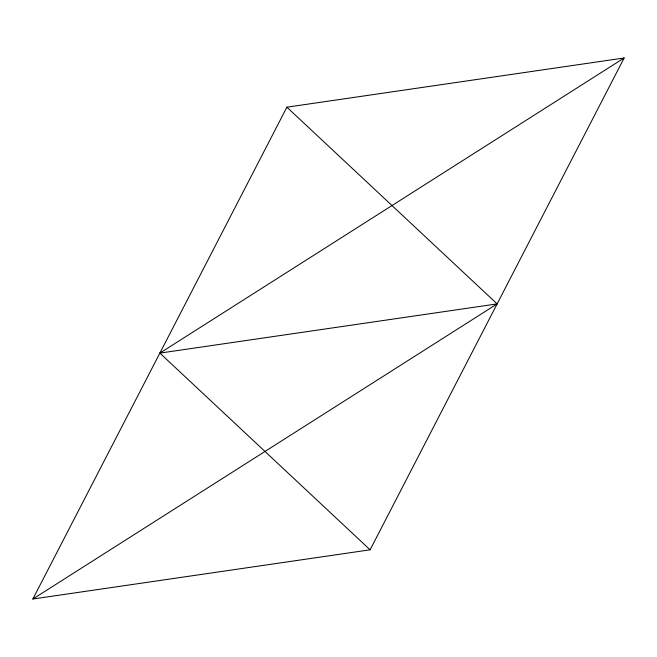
<?xml version="1.0" encoding="UTF-8"?>
<svg xmlns="http://www.w3.org/2000/svg" width="657" height="657" viewBox="0 0 657 657"><rect width="100%" height="100%" fill="white"/><g stroke="black" fill="none" stroke-linecap="round" stroke-linejoin="round"><path stroke-width="0.99" d="M32.85 599.02L286.887 107.19L624.15 57.98L370.113 549.81L32.85 599.02L497.127 303.895L286.887 107.19M370.113 549.81L159.873 353.105L624.15 57.98M159.873 353.105L497.127 303.895"/></g></svg>
